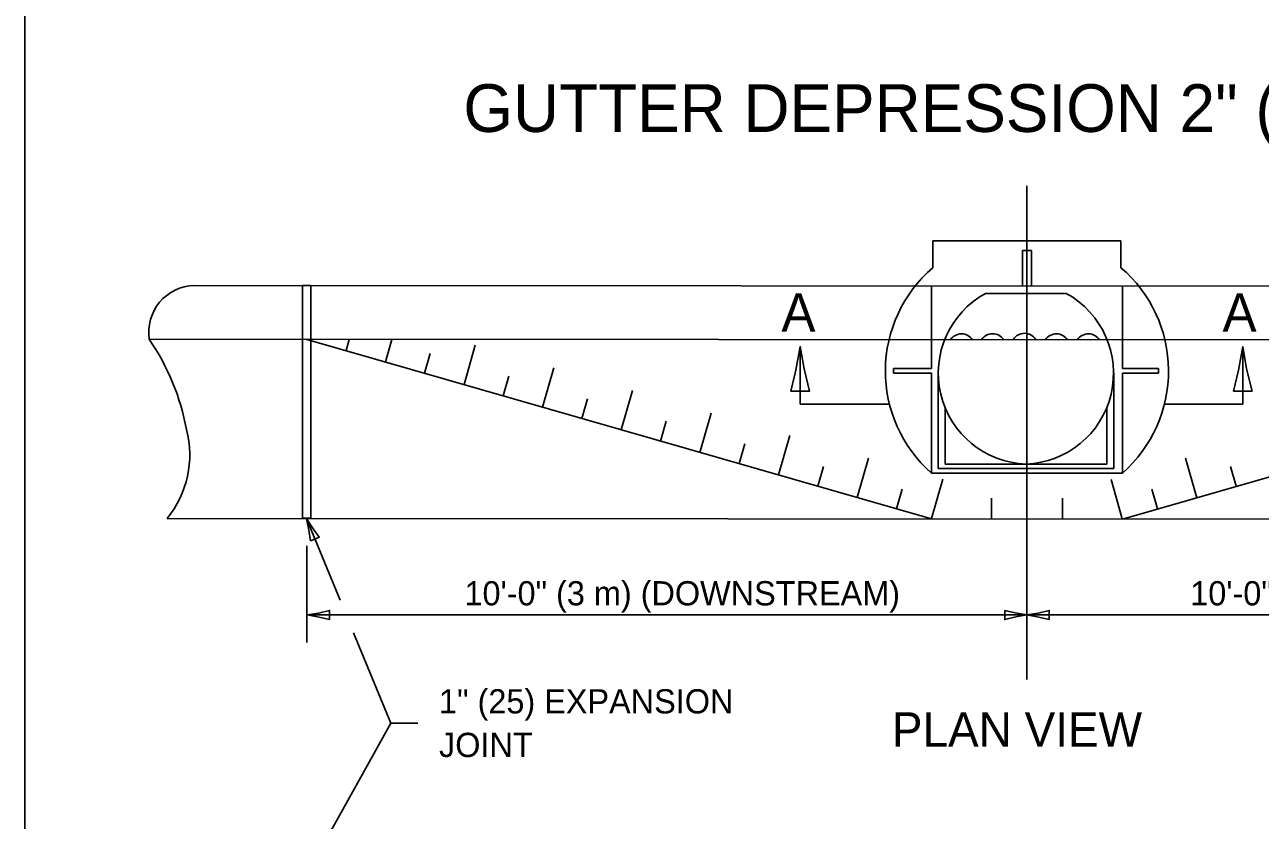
# Model space of a CAD drawing. Extents: x 2261449 to 2262079, y -3123681 to -3123281.
# Drawn here: x 2261448.7 to 2261604, y -3123580.6 to -3123480.6 of the extents above; entities that cross this region are included whole.
import ezdxf

# ---------------------------------------------------------------- set-up
doc = ezdxf.new("R2010")
doc.units = 0
for name, color, linetype in [('Default', 7, 'Continuous'), ('RD_Pr_Roadway_Dimensions', 7, 'Continuous'), ('RD_Pr_Roadway_Items', 7, 'Continuous'), ('RD_Pr_Roadway_Notes', 7, 'Continuous'), ('SH_General_Details', 7, 'Continuous')]:
    doc.layers.add(name, color=color, linetype=linetype)

msp = doc.modelspace()

# ---------------------------------------------------------------- linework, layer by layer
at = {"layer": 'Default'}
msp.add_lwpolyline([(2261448.69, -3123680.56), (2262078.69, -3123680.56), (2262078.69, -3123280.56), (2261448.69, -3123280.56)], close=True, dxfattribs=at)
at = {"layer": 'RD_Pr_Roadway_Dimensions'}
for p, q in [((2261574.7, -3123500.81), (2261574.7, -3123562.86)), ((2261484.15, -3123546.08), (2261484.15, -3123558.21)), ((2261484.21, -3123554.75), (2261574.7, -3123554.75)), ((2261574.7, -3123554.75), (2261665.25, -3123554.75))]:
    msp.add_line(p, q, dxfattribs=at)
for points in [[(2261487.01, -3123555.34), (2261487.01, -3123554.75), (2261487.01, -3123554.17), (2261485.61, -3123554.51), (2261484.21, -3123554.75), (2261485.7, -3123555.03)], [(2261571.9, -3123554.17), (2261571.9, -3123554.75), (2261571.9, -3123555.34), (2261573.3, -3123555), (2261574.7, -3123554.75), (2261573.2, -3123554.48)], [(2261577.49, -3123555.34), (2261577.5, -3123554.75), (2261577.5, -3123554.17), (2261576.1, -3123554.51), (2261574.7, -3123554.75), (2261576.19, -3123555.03)]]:
    msp.add_lwpolyline(points, close=True, dxfattribs=at)
at = {"layer": 'RD_Pr_Roadway_Items'}
for p, q in [((2261562.88, -3123507.72), (2261586.52, -3123507.72)), ((2261562.88, -3123507.72), (2261562.88, -3123511.1)), ((2261586.52, -3123507.72), (2261586.52, -3123511.1)), ((2261575.25, -3123508.92), (2261574.13, -3123508.92)), ((2261574.13, -3123513.42), (2261574.13, -3123508.92)), ((2261575.25, -3123513.42), (2261575.25, -3123508.92)), ((2261469.97, -3123513.34), (2261679.42, -3123513.48)), ((2261562.69, -3123523.79), (2261562.69, -3123513.41)), ((2261569.5, -3123514.33), (2261579.63, -3123514.33)), ((2261586.71, -3123523.79), (2261586.71, -3123513.44)), ((2261464.34, -3123520.09), (2261685.06, -3123520.23)), ((2261484.15, -3123520.11), (2261562.69, -3123542.68)), ((2261489.09, -3123521.53), (2261489.5, -3123520.11)), ((2261494.03, -3123522.95), (2261494.84, -3123520.14)), ((2261503.92, -3123525.79), (2261505.34, -3123520.85)), ((2261664.9, -3123520.22), (2261586.71, -3123542.69)), ((2261498.97, -3123524.37), (2261499.68, -3123521.89)), ((2261513.8, -3123528.63), (2261515.22, -3123523.69)), ((2261557.92, -3123524.35), (2261557.92, -3123523.79)), ((2261557.92, -3123523.79), (2261562.69, -3123523.79)), ((2261591.23, -3123523.79), (2261586.71, -3123523.79)), ((2261591.23, -3123524.35), (2261591.23, -3123523.79)), ((2261508.86, -3123527.21), (2261509.57, -3123524.74)), ((2261562.69, -3123524.35), (2261557.92, -3123524.35)), ((2261562.69, -3123536.92), (2261562.69, -3123524.35)), ((2261563.55, -3123524.35), (2261563.55, -3123536.36)), ((2261585.61, -3123524.35), (2261585.61, -3123536.36)), ((2261586.71, -3123536.92), (2261586.71, -3123524.35)), ((2261586.71, -3123524.35), (2261591.23, -3123524.35)), ((2261523.69, -3123531.47), (2261525.11, -3123526.53)), ((2261518.75, -3123530.05), (2261519.46, -3123527.58)), ((2261564.41, -3123528.7), (2261564.41, -3123535.78)), ((2261584.74, -3123528.65), (2261584.74, -3123535.78)), ((2261533.58, -3123534.31), (2261535, -3123529.37)), ((2261528.63, -3123532.89), (2261529.35, -3123530.41)), ((2261538.52, -3123535.72), (2261539.23, -3123533.25)), ((2261543.46, -3123537.15), (2261544.88, -3123532.21)), ((2261548.41, -3123538.56), (2261549.12, -3123536.09)), ((2261553.35, -3123539.99), (2261554.77, -3123535.05)), ((2261563.55, -3123536.36), (2261585.61, -3123536.36)), ((2261564.41, -3123535.78), (2261584.74, -3123535.78)), ((2261596.05, -3123540.01), (2261594.62, -3123535.06)), ((2261600.99, -3123538.57), (2261600.28, -3123536.11)), ((2261562.69, -3123536.92), (2261586.71, -3123536.92)), ((2261562.71, -3123542.64), (2261564.13, -3123537.7)), ((2261586.69, -3123542.65), (2261585.27, -3123537.71)), ((2261558.3, -3123541.4), (2261559.01, -3123538.93)), ((2261591.1, -3123541.42), (2261590.39, -3123538.94)), ((2261570.23, -3123542.64), (2261570.23, -3123540.07)), ((2261579.16, -3123542.65), (2261579.16, -3123540.08)), ((2261466.58, -3123542.61), (2261682.82, -3123542.75))]:
    msp.add_line(p, q, dxfattribs=at)
msp.add_lwpolyline([(2261483.63, -3123513.35), (2261484.66, -3123513.35), (2261484.66, -3123542.58), (2261483.63, -3123542.58)], close=True, dxfattribs=at)
for centre, radius, start, end in [((2261574, -3123524.09), 17.1, 130.5592, 228.5914), ((2261575.4, -3123524.09), 17.1, 311.4086, 49.4408), ((2261470.16, -3123519.22), 5.88, 91.7719, 188.534), ((2261574.99, -3123524.36), 11.44, 118.6798, 267.9043), ((2261574.14, -3123524.36), 11.44, 272.1412, 61.3202), ((2261566.47, -3123521.11), 1.69, 33.9355, 144.9585), ((2261570.37, -3123521.09), 1.69, 33.9355, 144.9585), ((2261574.39, -3123521.04), 1.69, 33.9355, 144.9585), ((2261578.4, -3123521.11), 1.69, 33.9355, 144.9585), ((2261582.42, -3123521.11), 1.69, 33.9355, 144.9585), ((2261440.64, -3123536.5), 28.82, 10.0808, 34.6919), ((2261456.93, -3123534.65), 12.51, 320.4945, 14.83)]:
    msp.add_arc(centre, radius, start, end, dxfattribs=at)
at = {"layer": 'RD_Pr_Roadway_Notes'}
for p, q in [((2261546.2, -3123528.24), (2261546.2, -3123521.01)), ((2261601.84, -3123528.24), (2261601.84, -3123521.01)), ((2261546.2, -3123528.24), (2261557.33, -3123528.24)), ((2261592.02, -3123528.24), (2261601.84, -3123528.24)), ((2261488.34, -3123552.89), (2261484.11, -3123542.62)), ((2261494.72, -3123568.35), (2261490.03, -3123556.98)), ((2261494.72, -3123568.35), (2261482.86, -3123589.62)), ((2261498.13, -3123568.35), (2261494.72, -3123568.35))]:
    msp.add_line(p, q, dxfattribs=at)
for points in [[(2261545.03, -3123526.61), (2261546.2, -3123526.61), (2261547.37, -3123526.61), (2261546.68, -3123523.81), (2261546.2, -3123521.01), (2261545.65, -3123523.99)], [(2261600.66, -3123526.61), (2261601.84, -3123526.61), (2261603.01, -3123526.61), (2261602.32, -3123523.81), (2261601.84, -3123521.01), (2261601.29, -3123523.99)], [(2261484.64, -3123545.43), (2261485.18, -3123545.21), (2261485.72, -3123544.99), (2261484.87, -3123543.82), (2261484.11, -3123542.62), (2261484.43, -3123544.11)]]:
    msp.add_lwpolyline(points, close=True, dxfattribs=at)
at = {"layer": 'SH_General_Details'}
msp.add_line((2261665.25, -3123520.12), (2261586.71, -3123542.69), dxfattribs=at)

# ---------------------------------------------------------------- texts
at = {"layer": 'RD_Pr_Roadway_Dimensions'}
for s, p in [('10\'-0" (3 m) (DOWNSTREAM)', (2261503.98, -3123553.55)), ('10\'-0" (3 m) (UPSTREAM)', (2261595.23, -3123553.55))]:
    msp.add_text(s, height=3.048, dxfattribs=at).set_placement(p)
at = {"layer": 'RD_Pr_Roadway_Notes'}
for s, height, p in [('GUTTER DEPRESSION 2" (50mm)', 6, (2261503.84, -3123494.04)), ('A', 4.8, (2261543.83, -3123519.13)), ('A', 4.8, (2261599.29, -3123519.13)), ('1" (25) EXPANSION', 3.048, (2261500.78, -3123567.13)), ('PLAN VIEW', 4.32, (2261557.71, -3123571.31)), ('JOINT', 3.048, (2261500.78, -3123572.61))]:
    msp.add_text(s, height=height, dxfattribs=at).set_placement(p)

doc.saveas('drawing.dxf')
